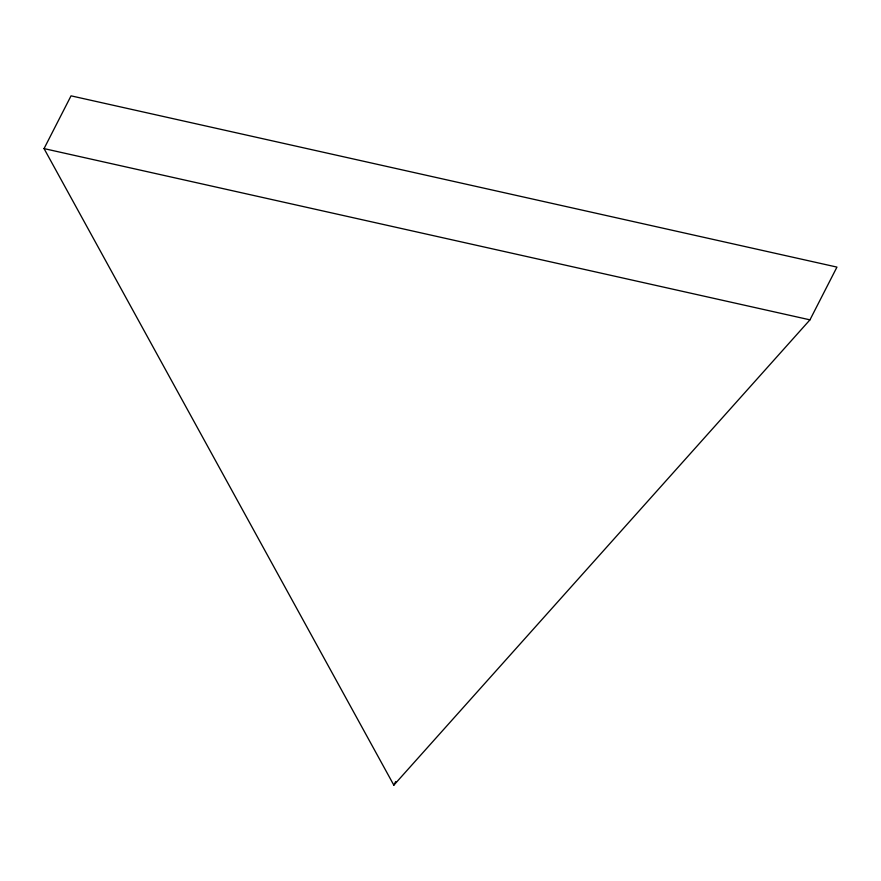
<?xml version="1.0" encoding="UTF-8"?>
<svg xmlns="http://www.w3.org/2000/svg" width="881" height="881" viewBox="0 0 881 881"><rect width="100%" height="100%" fill="white"/><g stroke="black" fill="none" stroke-linecap="round" stroke-linejoin="round"><path stroke-width="1.32" d="M44.05 148.603L71.042 95.842L836.95 267.097L809.958 319.847L393.84 785.158L44.05 148.603L809.958 319.847M393.84 785.158L395.679 781.557"/></g></svg>
